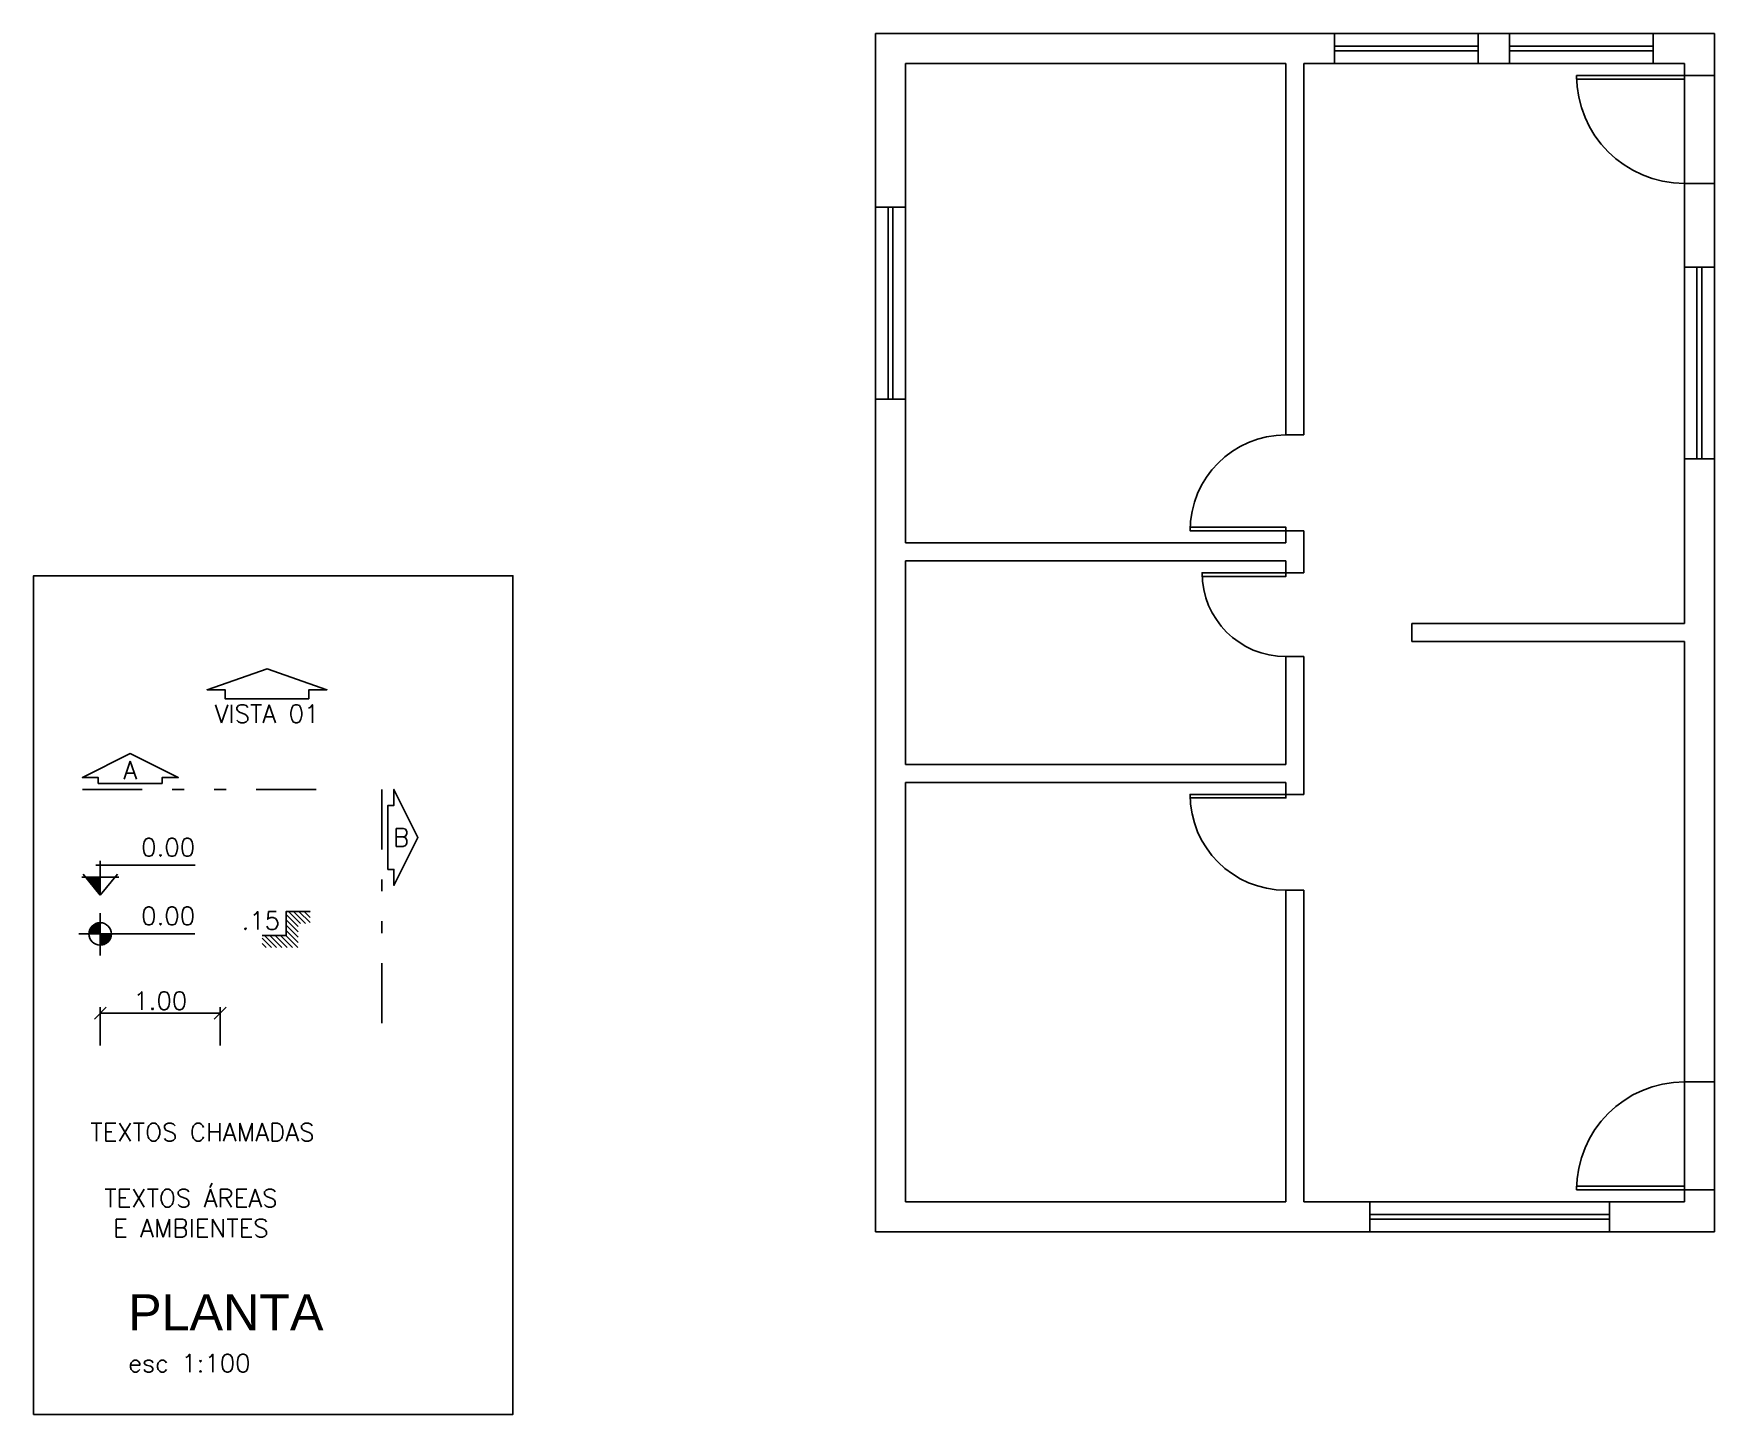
# Model space of a CAD drawing. Header units: millimetres. Extents: x 594.7 to 608.8, y 548.9 to 560.4.
import ezdxf

# ---------------------------------------------------------------- set-up
doc = ezdxf.new("R2010")
doc.units = ezdxf.units.MM
doc.linetypes.add('DIVIDE', pattern=[1.25, 0.5, -0.25, 0, -0.25, 0, -0.25])
for name, color, linetype in [('ARQ 01', 1, 'Continuous'), ('ARQ 02', 2, 'Continuous'), ('ARQ ESQ1', 1, 'Continuous'), ('ARQ ESQ2', 2, 'Continuous'), ('ARQ-ALVENARIA', 4, 'Continuous'), ('ARQ-COTAS', 30, 'Continuous'), ('ARQ-ESQ-01', 1, 'Continuous'), ('ARQ-ESQ-02', 2, 'Continuous'), ('ARQ-LINHACORTE', 3, 'DIVIDE'), ('ARQ-NIVEL', 1, 'Continuous'), ('ARQ-PISO', 8, 'Continuous'), ('ARQ-TEXTO2', 2, 'Continuous'), ('ARQ-TEXTO3', 3, 'Continuous'), ('ARQ-TEXTO4', 4, 'Continuous')]:
    doc.layers.add(name, color=color, linetype=linetype)
doc.styles.add('ROMANS', font='romans.shx')
doc.dimstyles.new('1-100', dxfattribs={"dimtxt": 0.15, "dimasz": 0.1, "dimexe": 0.05, "dimexo": 0.1, "dimgap": 0.03, "dimtad": 1, "dimzin": 5, "dimdsep": 46, "dimtxsty": 'ROMANS', "dimblk": 'OBLIQUE', "dimcen": 0, "dimclrd": 256, "dimclre": 256, "dimclrt": 2, "dimadec": 0, "dimazin": 0, "dimtfac": 1, "dimtofl": 0, "dimtmove": 2, "dimatfit": 3, "dimfxl": 0.04, "dimtolj": 1, "dimtzin": 1, "dimarcsym": 0})

# ---------------------------------------------------------------- blocks, each defined once
blk = doc.blocks.new('_Oblique')
at = {"color": 0, "linetype": 'ByBlock', "lineweight": -2}
blk.add_line((-0.5, -0.5), (0.5, 0.5), dxfattribs=at)
blk = doc.blocks.new('*D15')
at = {"layer": 'ARQ-COTAS', "lineweight": -2}
for p, q in [((595.281, 551.929), (595.281, 552.248)), ((596.281, 551.929), (596.281, 552.248)), ((595.281, 552.198), (596.281, 552.198))]:
    blk.add_line(p, q, dxfattribs=at)
at = {"layer": 'DEFPOINTS', "color": 0}
for p in [(596.281, 552.198), (595.281, 551.829), (596.281, 551.829)]:
    blk.add_point(p, dxfattribs=at)
at = {"layer": 'ARQ-COTAS', "lineweight": -2, "xscale": 0.1, "yscale": 0.1, "zscale": 0.1, "rotation": 180}
blk.add_blockref('_Oblique', (595.281, 552.198), dxfattribs=at)
at = {"layer": 'ARQ-COTAS', "lineweight": -2, "xscale": 0.1, "yscale": 0.1, "zscale": 0.1}
blk.add_blockref('_Oblique', (596.281, 552.198), dxfattribs=at)
at = {"layer": 'ARQ-COTAS', "color": 2, "insert": (595.781, 552.303), "char_height": 0.15, "attachment_point": 5, "style": 'ROMANS'}
blk.add_mtext('\\A1;1.00', dxfattribs=at)
blk = doc.blocks.new('A$C4D0E081D')
at = {"layer": 'ARQ-NIVEL'}
h = blk.add_hatch(dxfattribs=at)
h.set_pattern_fill('ANSI31', color=8, scale=0.25, angle=90, style=0)
h.set_pattern_definition([(135, (-18.381433, -69.158416), (-0.022097087, -0.022097087), [])])
h.paths.add_polyline_path([(0.4, 0.3), (0.2, 0.3), (0.2, 0.1), (0, 0.1), (0, 0), (0.3, 0), (0.3, 0.2), (0.4, 0.2)])
at = {"layer": 'ARQ-NIVEL', "color": 2}
blk.add_lwpolyline([(0, 0.1), (0.2, 0.1), (0.2, 0.3), (0.4, 0.3)], dxfattribs=at)
blk = doc.blocks.new('nivel planta')
at = {"layer": 'ARQ-NIVEL', "color": 1}
for p, q in [((-0.791, 0.174), (-0.791, -0.179)), ((0, 0), (-0.969, 0)), ((-0.884, 0.007), (-0.791, 0.007)), ((-0.883, 0.015), (-0.791, 0.015)), ((-0.882, 0.023), (-0.791, 0.023)), ((-0.88, 0.03), (-0.791, 0.03)), ((-0.876, 0.038), (-0.791, 0.038)), ((-0.873, 0.046), (-0.791, 0.046)), ((-0.868, 0.054), (-0.791, 0.054)), ((-0.861, 0.062), (-0.791, 0.062)), ((-0.854, 0.069), (-0.791, 0.069)), ((-0.844, 0.077), (-0.791, 0.077)), ((-0.83, 0.085), (-0.791, 0.085)), ((-0.791, -0.001), (-0.697, -0.001)), ((-0.791, -0.009), (-0.698, -0.009)), ((-0.791, -0.016), (-0.699, -0.016)), ((-0.791, -0.024), (-0.7, -0.024)), ((-0.791, -0.032), (-0.703, -0.032)), ((-0.791, -0.04), (-0.706, -0.04)), ((-0.791, -0.048), (-0.71, -0.048)), ((-0.791, -0.056), (-0.715, -0.056)), ((-0.791, -0.063), (-0.722, -0.063)), ((-0.791, -0.071), (-0.73, -0.071)), ((-0.791, -0.079), (-0.74, -0.079)), ((-0.791, -0.087), (-0.755, -0.087))]:
    blk.add_line(p, q, dxfattribs=at)
blk.add_circle((-0.791, 0), 0.0937, dxfattribs=at)
blk = doc.blocks.new('nivel corte')
at = {"color": 1}
for p, q in [((0, 0), (0, 0.287)), ((-0.155, 0.15), (0.155, 0.15)), ((0, 0), (-0.144, 0.174)), ((0, 0.141), (-0.117, 0.141)), ((-0.038, 0.249), (0.791, 0.249)), ((0, 0), (0.144, 0.174)), ((0, 0.131), (-0.109, 0.131)), ((0, 0.122), (-0.101, 0.122)), ((0, 0.113), (-0.093, 0.113)), ((0, 0.103), (-0.086, 0.103)), ((0, 0.094), (-0.078, 0.094)), ((0, 0.084), (-0.07, 0.084)), ((0, 0.075), (-0.062, 0.075)), ((0, 0.066), (-0.054, 0.066)), ((0, 0.056), (-0.047, 0.056)), ((0, 0.047), (-0.039, 0.047)), ((0, 0.038), (-0.031, 0.038)), ((0, 0.028), (-0.023, 0.028)), ((0, 0.019), (-0.016, 0.019)), ((0, 0.009), (-0.008, 0.009))]:
    blk.add_line(p, q, dxfattribs=at)
blk = doc.blocks.new('Porta_Abrir_70_Direita')
at = {"layer": 'ARQ ESQ1'}
blk.add_arc((0, 0), 0.7, 90, 180, dxfattribs=at)
at = {"layer": 'ARQ ESQ2'}
blk.add_lwpolyline([(0, 0), (-0.03, 0), (-0.03, 0.7), (0, 0.7)], close=True, dxfattribs=at)
blk = doc.blocks.new('Porta_Abrir_80_Direita')
at = {"layer": 'ARQ 01'}
blk.add_arc((0, 0), 0.8, 90, 180, dxfattribs=at)
at = {"layer": 'ARQ 02'}
blk.add_lwpolyline([(0, 0), (-0.03, 0), (-0.03, 0.8), (0, 0.8)], close=True, dxfattribs=at)

msp = doc.modelspace()

# ---------------------------------------------------------------- linework, layer by layer
msp.add_lwpolyline([(594.724, 548.85), (598.724, 548.85), (598.724, 555.85), (594.724, 555.85)], close=True)
at = {"layer": 'ARQ-ALVENARIA'}
for p, q in [((601.75, 560.375), (601.75, 558.925)), ((605.58, 560.375), (601.75, 560.375)), ((605.58, 560.125), (605.58, 560.375)), ((606.78, 560.125), (606.78, 560.375)), ((607.04, 560.375), (606.78, 560.375)), ((607.04, 560.125), (607.04, 560.375)), ((608.75, 560.375), (608.24, 560.375)), ((608.24, 560.125), (608.24, 560.375)), ((608.75, 560.025), (608.75, 560.375)), ((602, 560.125), (602, 558.925)), ((605.175, 560.125), (602, 560.125)), ((605.175, 557.025), (605.175, 560.125)), ((605.325, 557.025), (605.325, 560.125)), ((605.58, 560.125), (605.325, 560.125)), ((607.04, 560.125), (606.78, 560.125)), ((608.5, 560.125), (608.24, 560.125)), ((608.5, 560.025), (608.5, 560.125)), ((608.75, 560.025), (608.5, 560.025)), ((608.75, 559.125), (608.5, 559.125)), ((608.5, 558.425), (608.5, 559.125)), ((608.75, 558.425), (608.75, 559.125)), ((602, 558.925), (601.75, 558.925)), ((608.5, 558.425), (608.75, 558.425)), ((602, 557.325), (601.75, 557.325)), ((601.75, 557.325), (601.75, 550.375)), ((602, 557.325), (602, 556.125)), ((605.325, 557.025), (605.175, 557.025)), ((608.5, 556.825), (608.75, 556.825)), ((608.5, 555.45), (608.5, 556.825)), ((608.75, 551.625), (608.75, 556.825)), ((605.175, 556.125), (605.175, 556.225)), ((605.325, 556.225), (605.175, 556.225)), ((605.325, 555.875), (605.325, 556.225)), ((605.175, 556.125), (602, 556.125)), ((605.175, 555.975), (602, 555.975)), ((602, 555.975), (602, 554.275)), ((605.175, 555.875), (605.175, 555.975)), ((605.325, 555.875), (605.175, 555.875)), ((606.225, 555.45), (608.5, 555.45)), ((606.225, 555.3), (606.225, 555.45)), ((606.225, 555.3), (608.5, 555.3)), ((608.5, 551.625), (608.5, 555.3)), ((605.325, 555.175), (605.175, 555.175)), ((605.175, 554.275), (605.175, 555.175)), ((605.325, 554.025), (605.325, 555.175)), ((602, 554.275), (605.175, 554.275)), ((602, 554.125), (605.175, 554.125)), ((602, 554.125), (602, 550.625)), ((605.175, 554.025), (605.175, 554.125)), ((605.175, 554.025), (605.325, 554.025)), ((605.175, 550.625), (605.175, 553.225)), ((605.175, 553.225), (605.325, 553.225)), ((605.325, 550.625), (605.325, 553.225)), ((608.5, 551.625), (608.75, 551.625)), ((608.5, 550.625), (608.5, 550.725)), ((608.5, 550.725), (608.75, 550.725)), ((608.75, 550.375), (608.75, 550.725)), ((602, 550.625), (605.175, 550.625)), ((605.325, 550.625), (605.875, 550.625)), ((605.875, 550.375), (605.875, 550.625)), ((607.875, 550.375), (607.875, 550.625)), ((607.875, 550.625), (608.5, 550.625)), ((601.75, 550.375), (605.875, 550.375)), ((607.875, 550.375), (608.75, 550.375))]:
    msp.add_line(p, q, dxfattribs=at)
at = {"layer": 'ARQ-ESQ-01'}
for p, q in [((605.58, 560.375), (606.78, 560.375)), ((607.04, 560.375), (608.24, 560.375)), ((605.58, 560.125), (606.78, 560.125)), ((607.04, 560.125), (608.24, 560.125)), ((601.75, 557.325), (601.75, 558.925)), ((602, 557.325), (602, 558.925)), ((608.5, 556.825), (608.5, 558.425)), ((608.75, 556.825), (608.75, 558.425)), ((605.875, 550.625), (607.875, 550.625)), ((605.875, 550.375), (607.875, 550.375))]:
    msp.add_line(p, q, dxfattribs=at)
for centre, radius, start, end in [((608.5, 560.025), 0.9, 180, 270), ((605.175, 556.225), 0.8, 90, 180), ((608.5, 550.725), 0.9, 90, 180)]:
    msp.add_arc(centre, radius, start, end, dxfattribs=at)
at = {"layer": 'ARQ-ESQ-02'}
for p, q in [((605.58, 560.27), (606.78, 560.27)), ((605.58, 560.23), (606.78, 560.23)), ((607.04, 560.27), (608.24, 560.27)), ((607.04, 560.23), (608.24, 560.23)), ((601.855, 557.325), (601.855, 558.925)), ((601.895, 557.325), (601.895, 558.925)), ((608.605, 556.825), (608.605, 558.425)), ((608.645, 556.825), (608.645, 558.425)), ((605.875, 550.52), (607.875, 550.52)), ((605.875, 550.48), (607.875, 550.48))]:
    msp.add_line(p, q, dxfattribs=at)
for points in [[(608.5, 560.025), (607.6, 560.025), (607.6, 559.995), (608.5, 559.995), (608.5, 560.025)], [(605.175, 556.225), (604.375, 556.225), (604.375, 556.255), (605.175, 556.255), (605.175, 556.225)], [(608.5, 550.725), (607.6, 550.725), (607.6, 550.755), (608.5, 550.755), (608.5, 550.725)]]:
    msp.add_lwpolyline(points, dxfattribs=at)
at = {"layer": 'ARQ-LINHACORTE'}
for p, q in [((595.131, 554.066), (597.131, 554.066)), ((597.631, 554.066), (597.631, 552.066))]:
    msp.add_line(p, q, dxfattribs=at)
at = {"layer": 'ARQ-LINHACORTE', "linetype": 'ByBlock'}
for points in [[(597.022, 554.823), (596.322, 554.823), (596.322, 554.898), (596.172, 554.898), (596.672, 555.073), (597.172, 554.898), (597.022, 554.898), (597.022, 554.823)], [(595.797, 554.116), (595.264, 554.116), (595.264, 554.166), (595.131, 554.166), (595.531, 554.366), (595.931, 554.166), (595.797, 554.166), (595.797, 554.116)], [(597.681, 553.399), (597.681, 553.933), (597.731, 553.933), (597.731, 554.066), (597.931, 553.666), (597.731, 553.266), (597.731, 553.399), (597.681, 553.399)]]:
    msp.add_lwpolyline(points, dxfattribs=at)
at = {"layer": 'ARQ-PISO'}
for p, q in [((608.5, 559.125), (608.5, 560.025)), ((608.75, 559.125), (608.75, 560.025)), ((608.5, 551.625), (608.5, 550.725)), ((608.75, 551.625), (608.75, 550.725))]:
    msp.add_line(p, q, dxfattribs=at)

# ---------------------------------------------------------------- block references
at = {"layer": 'ARQ-NIVEL'}
for name, p in [('nivel corte', (595.281, 553.184)), ('A$C4D0E081D', (596.631, 552.747)), ('nivel planta', (596.071, 552.86))]:
    msp.add_blockref(name, p, dxfattribs=at)
at = {"layer": 'ARQ-PISO', "rotation": 90}
for name, p in [('Porta_Abrir_70_Direita', (605.175, 555.875)), ('Porta_Abrir_80_Direita', (605.175, 554.025))]:
    msp.add_blockref(name, p, dxfattribs=at)

# ---------------------------------------------------------------- texts
at = {"layer": 'ARQ-LINHACORTE', "color": 2, "char_height": 0.15, "style": 'ROMANS'}
for s, insert, attachment_point in [('VISTA 01', (596.672, 554.773), 2), ('A', (595.531, 554.226), 5), ('B', (597.791, 553.666), 5)]:
    msp.add_mtext(s, dxfattribs=dict(at, insert=insert, attachment_point=attachment_point))
at = {"layer": 'ARQ-NIVEL', "color": 2, "char_height": 0.15, "attachment_point": 9, "style": 'ROMANS'}
for s, insert in [('0.00', (596.072, 553.509)), ('0.00', (596.072, 552.936)), ('.15', (596.781, 552.897))]:
    msp.add_mtext(s, dxfattribs=dict(at, insert=insert))
at = {"layer": 'ARQ-TEXTO2', "insert": (595.198, 551.281), "char_height": 0.15, "attachment_point": 1, "style": 'ROMANS'}
msp.add_mtext('TEXTOS CHAMADAS', dxfattribs=at)
at = {"layer": 'ARQ-TEXTO3', "insert": (596.037, 550.53), "char_height": 0.15, "attachment_point": 5, "style": 'ROMANS'}
msp.add_mtext('TEXTOS ÁREAS\\PE AMBIENTES', dxfattribs=at)
at = {"layer": 'ARQ-TEXTO4', "insert": (595.513, 549.853), "char_height": 0.15, "attachment_point": 1, "style": 'ROMANS'}
msp.add_mtext('{\\fArial|b0|i0|c238|p34;\\H2x;\\C4;PLANTA\\Fromans|c0;\\H0.6668x;\\P\\H0.7499x;\\C2;esc 1:100}', dxfattribs=at)

# ---------------------------------------------------------------- dimensions: what is measured, and where the dimension line sits
at = {"layer": 'ARQ-COTAS'}
dim = msp.add_linear_dim(base=(596.281, 552.198), p1=(595.281, 551.829), p2=(596.281, 551.829), dimstyle='1-100', dxfattribs=at)
dim.commit()
dim.dimension.update_dxf_attribs({"geometry": '*D15', "text_midpoint": (595.781, 552.303)})

doc.saveas('drawing.dxf')
